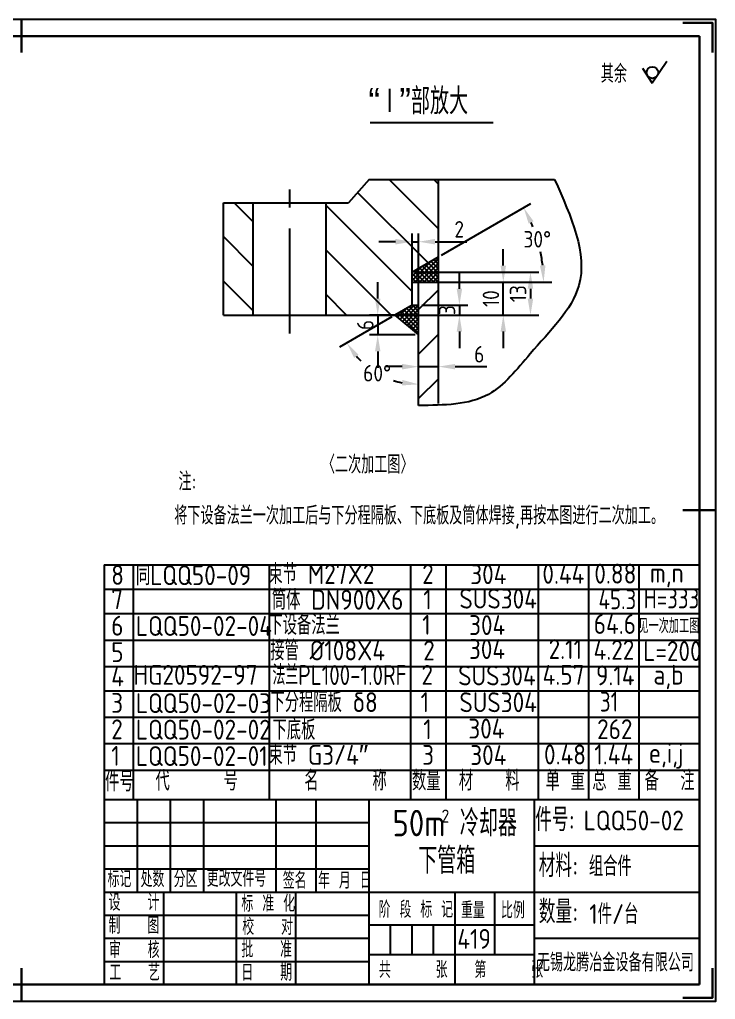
# Paper-space layout '布局1' of a CAD drawing. Extents: x 1187 to 4862, y -125 to 1349.
# Drawn here: x 4021.5 to 4231.9, y 172.5 to 469 of the extents above; entities that cross this region are included whole.
import ezdxf

# ---------------------------------------------------------------- set-up
doc = ezdxf.new("R2010")
doc.units = 0
doc.header["$MEASUREMENT"] = 0
doc.linetypes.add('CENTER', pattern=[50.8, 31.75, -6.35, 6.35, -6.35])
doc.layers.get('DEFPOINTS').update_dxf_attribs({"linetype": 'CONTINUOUS'})
for name, color, linetype in [('一般注释', 5, 'CONTINUOUS'), ('中心线', 1, 'CENTER'), ('可见轮廓线', 7, 'CONTINUOUS'), ('图框_外框线', 7, 'CONTINUOUS'), ('图框_标题栏文字', 6, 'CONTINUOUS'), ('填充剖面线', 3, 'CONTINUOUS'), ('尺寸标注', 5, 'CONTINUOUS'), ('细实线', 2, 'CONTINUOUS')]:
    doc.layers.add(name, color=color, linetype=linetype)
doc.layers.add('图框_内框线', color=5, linetype='CONTINUOUS', lineweight=30)
doc.layers.add('图框_角线', color=5, linetype='CONTINUOUS', lineweight=30)
doc.styles.add('工程字', font='gbenor.shx', dxfattribs={"bigfont": 'gbcbig.shx'})
doc.styles.add('总图名称', font='gbenor.shx', dxfattribs={"height": 8, "bigfont": 'gbcbig.shx'})
doc.dimstyles.new('GB-5', dxfattribs={"dimtxt": 5, "dimasz": 5, "dimexe": 2.5, "dimexo": 1, "dimgap": 1.25, "dimtad": 1, "dimdsep": 46, "dimtxsty": '工程字', "dimcen": 5, "dimadec": 0, "dimazin": 0, "dimtfac": 0.7, "dimtix": 1, "dimtmove": 0, "dimatfit": 3, "dimfxl": 0, "dimtzin": 0, "dimarcsym": 0})
doc.dimstyles.new('GB-5$2', dxfattribs={"dimtxt": 5, "dimasz": 5, "dimexe": 2.5, "dimexo": 1, "dimgap": 1.25, "dimtad": 1, "dimtih": 1, "dimtoh": 1, "dimdsep": 46, "dimtxsty": '工程字', "dimcen": 5, "dimazin": 0, "dimtfac": 0.7, "dimtix": 1, "dimtmove": 0, "dimatfit": 3, "dimfxl": 0, "dimtzin": 0, "dimarcsym": 0})
pattern_1 = [(135, (4339.2586, -14.3524), (-0.6735192, -0.6735192), []), (225, (4339.2586, -14.3524), (0.6735192, -0.6735192), [])]

# ---------------------------------------------------------------- blocks, each defined once
blk = doc.blocks.new('*D144')
at = {"layer": 'DEFPOINTS', "color": 0}
for p in [(4140.19, 392.6), (4140.19, 379.6), (4176.01, 379.6)]:
    blk.add_point(p, dxfattribs=at)
at = {"layer": '尺寸标注', "color": 0, "lineweight": -2}
for p, q in [((4141.19, 392.6), (4178.51, 392.6)), ((4176.01, 387.6), (4176.01, 384.6)), ((4141.19, 379.6), (4178.51, 379.6))]:
    blk.add_line(p, q, dxfattribs=at)
at = {"layer": '尺寸标注', "color": 0}
for points in [[(4175.18, 387.6), (4176.85, 387.6), (4176.01, 392.6)], [(4175.18, 384.6), (4176.85, 384.6), (4176.01, 379.6)]]:
    blk.add_solid(points, dxfattribs=at)
at = {"layer": '尺寸标注', "color": 0, "insert": (4172.26, 386.1), "char_height": 5, "attachment_point": 5, "rotation": 90, "style": '工程字'}
blk.add_mtext('13', dxfattribs=at)
blk = doc.blocks.new('*D143')
at = {"layer": 'DEFPOINTS', "color": 0}
for p in [(4142.19, 389.6), (4167.8, 389.6), (4142.19, 379.6)]:
    blk.add_point(p, dxfattribs=at)
at = {"layer": '尺寸标注', "color": 0, "lineweight": -2}
for p, q in [((4167.8, 394.6), (4167.8, 399.6)), ((4143.19, 389.6), (4170.3, 389.6)), ((4167.8, 379.6), (4167.8, 389.6)), ((4143.19, 379.6), (4170.3, 379.6)), ((4167.8, 374.6), (4167.8, 369.6))]:
    blk.add_line(p, q, dxfattribs=at)
at = {"layer": '尺寸标注', "color": 0}
for points in [[(4166.96, 394.6), (4168.63, 394.6), (4167.8, 389.6)], [(4166.96, 374.6), (4168.63, 374.6), (4167.8, 379.6)]]:
    blk.add_solid(points, dxfattribs=at)
at = {"layer": '尺寸标注', "color": 0, "insert": (4164.05, 384.6), "char_height": 5, "attachment_point": 5, "rotation": 90, "style": '工程字'}
blk.add_mtext('10', dxfattribs=at)
blk = doc.blocks.new('*D142')
at = {"layer": 'DEFPOINTS', "color": 0}
for p in [(4142.19, 382.6), (4142.19, 379.6), (4154.52, 379.6)]:
    blk.add_point(p, dxfattribs=at)
at = {"layer": '尺寸标注', "color": 0, "lineweight": -2}
for p, q in [((4154.52, 387.6), (4154.52, 392.6)), ((4143.19, 382.6), (4157.02, 382.6)), ((4154.52, 382.6), (4154.52, 379.6)), ((4143.19, 379.6), (4157.02, 379.6)), ((4154.52, 374.6), (4154.52, 369.6))]:
    blk.add_line(p, q, dxfattribs=at)
at = {"layer": '尺寸标注', "color": 0}
for points in [[(4153.69, 387.6), (4155.36, 387.6), (4154.52, 382.6)], [(4153.69, 374.6), (4155.36, 374.6), (4154.52, 379.6)]]:
    blk.add_solid(points, dxfattribs=at)
at = {"layer": '尺寸标注', "color": 0, "insert": (4150.77, 381.1), "char_height": 5, "attachment_point": 5, "rotation": 90, "style": '工程字'}
blk.add_mtext('3', dxfattribs=at)
blk = doc.blocks.new('*D141')
at = {"layer": 'DEFPOINTS', "color": 0}
for p in [(4179.3, 397.41), (4148.19, 397.22), (4140.19, 392.6), (4140.19, 389.6), (4148.19, 389.6)]:
    blk.add_point(p, dxfattribs=at)
at = {"layer": '尺寸标注', "color": 0, "lineweight": -2}
for p, q in [((4149.06, 397.72), (4176.12, 413.34)), ((4149.19, 389.6), (4182.48, 389.6))]:
    blk.add_line(p, q, dxfattribs=at)
for start, end in [(21.7869, 23.6283), (6.3717, 11.7963)]:
    blk.add_arc((4135, 389.6), 44.98, start, end, dxfattribs=at)
at = {"layer": '尺寸标注', "color": 0}
for points in [[(4175.47, 407.26), (4176.95, 408.01), (4173.96, 412.09)], [(4180.54, 394.64), (4178.87, 394.55), (4179.98, 389.6)]]:
    blk.add_solid(points, dxfattribs=at)
at = {"layer": '尺寸标注', "color": 0, "insert": (4178.08, 402.55), "char_height": 5, "attachment_point": 5, "style": '工程字'}
blk.add_mtext('30%%D', dxfattribs=at)
blk = doc.blocks.new('*D140')
at = {"layer": 'DEFPOINTS', "color": 0}
for p in [(4142.19, 364), (4142.19, 360.84), (4148.19, 360.84)]:
    blk.add_point(p, dxfattribs=at)
at = {"layer": '尺寸标注', "color": 0, "lineweight": -2}
for p, q in [((4142.19, 361.84), (4142.19, 366.5)), ((4148.19, 361.84), (4148.19, 366.5)), ((4137.19, 364), (4132.19, 364)), ((4142.19, 364), (4148.19, 364)), ((4153.19, 364), (4162.83, 364))]:
    blk.add_line(p, q, dxfattribs=at)
at = {"layer": '尺寸标注', "color": 0}
for points in [[(4137.19, 364.83), (4137.19, 363.17), (4142.19, 364)], [(4153.19, 364.83), (4153.19, 363.17), (4148.19, 364)]]:
    blk.add_solid(points, dxfattribs=at)
at = {"layer": '尺寸标注', "color": 0, "insert": (4160.52, 367.75), "char_height": 5, "attachment_point": 5, "style": '工程字'}
blk.add_mtext('6', dxfattribs=at)
blk = doc.blocks.new('*D139')
at = {"layer": 'DEFPOINTS', "color": 0}
for p in [(4142.19, 389.6), (4140.19, 382.6), (4135, 379.6), (4126.06, 364.52), (4142.19, 352.26)]:
    blk.add_point(p, dxfattribs=at)
at = {"layer": '尺寸标注', "color": 0, "lineweight": -2}
blk.add_line((4134.13, 379.1), (4118.29, 369.95), dxfattribs=at)
for start, end in [(221.4292, 225.9026), (252.2948, 258.5708)]:
    blk.add_arc((4142.19, 383.76), 25.11, start, end, dxfattribs=at)
at = {"layer": '尺寸标注', "color": 0}
for points in [[(4122.69, 366.66), (4124.05, 367.63), (4120.45, 371.2)], [(4137.3, 359.98), (4137.14, 358.32), (4142.19, 358.65)]]:
    blk.add_solid(points, dxfattribs=at)
at = {"layer": '尺寸标注', "color": 0, "insert": (4129.64, 362.01), "char_height": 5, "attachment_point": 5, "style": '工程字'}
blk.add_mtext('60%%d', dxfattribs=at)
blk = doc.blocks.new('*D138')
at = {"layer": 'DEFPOINTS', "color": 0}
for p in [(4140.19, 401.81), (4140.19, 386.03), (4142.19, 386.03)]:
    blk.add_point(p, dxfattribs=at)
at = {"layer": '尺寸标注', "color": 0, "lineweight": -2}
for p, q in [((4140.19, 387.03), (4140.19, 404.31)), ((4142.19, 387.03), (4142.19, 404.31)), ((4135.19, 401.81), (4130.19, 401.81)), ((4140.19, 401.81), (4142.19, 401.81)), ((4147.19, 401.81), (4156.72, 401.81))]:
    blk.add_line(p, q, dxfattribs=at)
at = {"layer": '尺寸标注', "color": 0}
for points in [[(4135.19, 402.65), (4135.19, 400.98), (4140.19, 401.81)], [(4147.19, 402.65), (4147.19, 400.98), (4142.19, 401.81)]]:
    blk.add_solid(points, dxfattribs=at)
at = {"layer": '尺寸标注', "color": 0, "insert": (4154.46, 405.56), "char_height": 5, "attachment_point": 5, "style": '工程字'}
blk.add_mtext('2', dxfattribs=at)
blk = doc.blocks.new('*D137')
at = {"layer": 'DEFPOINTS', "color": 0}
for p in [(4142.19, 379.6), (4129.82, 373.6), (4142.19, 373.6)]:
    blk.add_point(p, dxfattribs=at)
at = {"layer": '尺寸标注', "color": 0, "lineweight": -2}
for p, q in [((4129.82, 384.6), (4129.82, 389.6)), ((4141.19, 379.6), (4127.32, 379.6)), ((4129.82, 379.6), (4129.82, 373.6)), ((4141.19, 373.6), (4127.32, 373.6)), ((4129.82, 368.6), (4129.82, 363.6))]:
    blk.add_line(p, q, dxfattribs=at)
at = {"layer": '尺寸标注', "color": 0}
for points in [[(4128.99, 384.6), (4130.65, 384.6), (4129.82, 379.6)], [(4128.99, 368.6), (4130.65, 368.6), (4129.82, 373.6)]]:
    blk.add_solid(points, dxfattribs=at)
at = {"layer": '尺寸标注', "color": 0, "insert": (4126.07, 376.6), "char_height": 5, "attachment_point": 5, "rotation": 90, "style": '工程字'}
blk.add_mtext('6', dxfattribs=at)

psp = doc.layouts.new('布局1')

# ---------------------------------------------------------------- hatches: boundary and pattern name
at = {"layer": '填充剖面线'}
h = psp.add_hatch(dxfattribs=at)
h.set_pattern_fill('ANSI37', color=256, scale=0.3, angle=90, style=0)
h.set_pattern_definition(pattern_1)
h.paths.add_polyline_path([(4148.194, 389.602), (4148.194, 397.221), (4140.194, 392.602), (4140.194, 389.602)])
h = psp.add_hatch(dxfattribs=at)
h.set_pattern_fill('ANSI37', color=256, scale=0.3, angle=90, style=0)
h.set_pattern_definition(pattern_1)
h.paths.add_polyline_path([(4134.998, 379.602), (4142.194, 373.602), (4142.194, 379.602)])
h.paths.add_polyline_path([(4142.194, 379.602), (4142.194, 382.602), (4140.194, 382.602), (4134.998, 379.602)])

# ---------------------------------------------------------------- linework, layer by layer
at = {"layer": '一般注释'}
for p, q in [((4209.855, 454.319), (4212.854, 449.824)), ((4217.294, 456.303), (4212.854, 449.824)), ((4047.102, 304.002), (4047.102, 232.133)), ((4055.876, 304.002), (4055.876, 233.026)), ((4097.002, 304.002), (4097.002, 233.026)), ((4139.761, 304.002), (4139.761, 233.026)), ((4150.38, 304.002), (4150.38, 233.026)), ((4178.342, 304.002), (4178.342, 233.026)), ((4193.561, 304.002), (4193.561, 233.026)), ((4208.781, 304.002), (4208.781, 233.026))]:
    psp.add_line(p, q, dxfattribs=at)
at = {"layer": '一般注释', "color": 7}
for p, q in [((4047.102, 304.002), (4227.102, 304.002)), ((4047.102, 296.643), (4227.102, 296.643)), ((4047.102, 289.285), (4227.102, 289.285)), ((4047.102, 273.285), (4227.102, 273.285)), ((4047.102, 265.926), (4227.102, 265.926)), ((4047.102, 241.926), (4227.102, 241.926))]:
    psp.add_line(p, q, dxfattribs=at)
at = {"layer": '一般注释'}
psp.add_circle((4212.877, 452.982), 1.758, dxfattribs=at)
at = {"layer": '中心线'}
psp.add_line((4103.194, 374.054), (4103.194, 417.565), dxfattribs=at)
at = {"layer": '可见轮廓线'}
for p, q in [((4127.49, 437.868), (4164.729, 437.868)), ((4127.194, 420.588), (4121.024, 413.602)), ((4127.194, 420.588), (4183.314, 420.588)), ((4148.194, 352.846), (4148.194, 420.588)), ((4083.194, 413.602), (4093.194, 413.602)), ((4083.194, 379.602), (4083.194, 413.602)), ((4092.194, 379.602), (4092.194, 413.602)), ((4093.194, 413.602), (4121.024, 413.602)), ((4114.194, 379.602), (4114.194, 413.602)), ((4140.194, 392.602), (4148.194, 397.221)), ((4140.194, 382.602), (4140.194, 392.602)), ((4140.194, 389.602), (4148.194, 389.602)), ((4142.194, 352.264), (4142.194, 389.602)), ((4140.194, 382.602), (4134.998, 379.602)), ((4140.194, 382.602), (4142.194, 382.602)), ((4083.194, 379.602), (4142.194, 379.602)), ((4134.998, 379.602), (4142.194, 373.602))]:
    psp.add_line(p, q, dxfattribs=at)
at = {"layer": '图框_内框线'}
for p, q in [((4227.102, 464.026), (3837.102, 464.026)), ((4227.102, 177.026), (4227.102, 464.026)), ((3837.102, 177.026), (4227.102, 177.026))]:
    psp.add_line(p, q, dxfattribs=at)
for points in [[(4022.102, 469.026), (4022.102, 459.026)], [(4232.102, 320.526), (4222.102, 320.526)], [(4022.102, 172.026), (4022.102, 182.026)]]:
    psp.add_lwpolyline(points, dxfattribs=at)
at = {"layer": '图框_外框线'}
for p, q in [((4047.102, 233.026), (4047.102, 177.026)), ((4047.102, 233.026), (4227.102, 233.026)), ((4047.102, 233.026), (4227.102, 233.026)), ((4057.102, 233.026), (4057.102, 205.026)), ((4067.102, 205.026), (4067.102, 233.026)), ((4077.102, 233.026), (4077.102, 205.026)), ((4099.102, 205.026), (4099.102, 233.026)), ((4111.102, 233.026), (4111.102, 205.026)), ((4127.102, 233.026), (4127.102, 177.026)), ((4177.102, 233.026), (4177.102, 177.026)), ((4227.102, 177.026), (4227.102, 233.026)), ((4047.102, 226.026), (4127.102, 226.026)), ((4047.102, 219.026), (4127.102, 219.026)), ((4177.102, 219.026), (4227.102, 219.026)), ((4047.102, 212.026), (4127.102, 212.026)), ((4047.102, 205.026), (4177.102, 205.026)), ((4047.102, 205.026), (4227.102, 205.026)), ((4065.102, 177.026), (4065.102, 205.026)), ((4087.102, 177.026), (4087.102, 205.026)), ((4105.102, 177.026), (4105.102, 205.026)), ((4153.102, 205.026), (4153.102, 177.026)), ((4165.102, 205.026), (4165.102, 186.026)), ((4047.102, 198.026), (4127.102, 198.026)), ((4177.102, 195.026), (4127.102, 195.026)), ((4133.602, 195.026), (4133.602, 186.026)), ((4140.102, 195.026), (4140.102, 186.026)), ((4146.602, 195.026), (4146.602, 186.026)), ((4047.102, 191.026), (4127.102, 191.026)), ((4177.102, 191.026), (4227.102, 191.026)), ((4047.102, 184.026), (4127.102, 184.026)), ((4177.102, 186.026), (4127.102, 186.026)), ((4047.102, 177.026), (4227.102, 177.026))]:
    psp.add_line(p, q, dxfattribs=at)
psp.add_lwpolyline([(3812.102, 172.026), (4232.102, 172.026), (4232.102, 469.026), (3812.102, 469.026)], close=True, dxfattribs=at)
at = {"layer": '图框_角线', "flags": 128}
for points in [[(4222.102, 468.026), (4231.102, 468.026), (4231.102, 459.026)], [(4231.102, 182.026), (4231.102, 173.026), (4222.102, 173.026)]]:
    psp.add_lwpolyline(points, dxfattribs=at)
at = {"layer": '填充剖面线'}
for p, q in [((4148.194, 405.709), (4133.315, 420.588)), ((4148.194, 419.179), (4146.785, 420.588)), ((4145.035, 395.397), (4123.747, 416.685)), ((4092.194, 407.827), (4086.42, 413.602)), ((4140.194, 386.768), (4114.194, 412.768)), ((4092.194, 394.357), (4083.194, 403.357)), ((4133.89, 379.602), (4114.194, 399.298)), ((4092.194, 380.887), (4083.194, 389.887)), ((4120.42, 379.602), (4114.194, 385.827)), ((4148.194, 387.28), (4142.194, 381.28)), ((4148.194, 373.81), (4142.194, 367.81)), ((4148.194, 360.339), (4142.194, 354.339))]:
    psp.add_line(p, q, dxfattribs=at)
at = {"layer": '尺寸标注', "color": 7}
for p, q in [((4047.102, 281.285), (4227.102, 281.285)), ((4047.102, 273.285), (4227.102, 273.285)), ((4047.102, 257.926), (4227.102, 257.926)), ((4047.102, 249.926), (4227.102, 249.926))]:
    psp.add_line(p, q, dxfattribs=at)
at = {"layer": '细实线'}
psp.add_spline([(4183.314, 420.588), (4190.626, 388.561), (4175.926, 367.877), (4163.304, 355.617), (4142.194, 352.264)], degree=3, dxfattribs=at)

# ---------------------------------------------------------------- texts
at = {"layer": '一般注释'}
for s, height, style, p in [('其余', 5.5, '工程字', (4197.267, 449.887)), ('“Ⅰ”部放大', 8, '工程字', (4126.982, 440.331)), ('〈二次加工图〉', 5.5, '工程字', (4112.939, 331.644)), ('注:', 5.5, '工程字', (4069.548, 326.514)), ('将下设备法兰一次加工后与下分程隔板、下底板及筒体焊接,再按本图进行二次加工。', 5.5, '工程字', (4068.299, 316.227)), ('8', 6, '工程字', (4049.228, 297.971)), ('同LQQ50-09', 6, '工程字', (4056.682, 297.881)), ('束节 M27X2', 6, '工程字', (4096.767, 298.233)), ('2', 6, '工程字', (4143.262, 298.233)), ('304', 6, '工程字', (4157.798, 298.179)), ('0.44', 6, '工程字', (4179.606, 298.305)), ('0.88', 6, '工程字', (4195.318, 298.357)), ('m,n', 6, '工程字', (4212.13, 298.634)), ('7', 6, '工程字', (4049.228, 290.613)), ('筒体 DN900X6', 6, '工程字', (4097.812, 290.462)), ('1', 6, '工程字', (4143.58, 290.58)), ('SUS304', 6, '工程字', (4154.528, 290.799)), ('6', 6, '工程字', (4049.228, 282.613)), ('LQQ50-02-04', 6, '工程字', (4056.682, 282.523)), ('下设备法兰', 6, '工程字', (4096.767, 282.874)), ('1', 6, '工程字', (4143.262, 282.874)), ('304', 6, '工程字', (4157.443, 282.799)), ('64.6', 6, '工程字', (4195.159, 283.137)), ('接管 %%C108X4', 6, '工程字', (4097.348, 275.12)), ('5', 6, '工程字', (4049.228, 274.613)), ('2', 6, '工程字', (4143.58, 275.106)), ('304', 6, '工程字', (4157.397, 275.54)), ('2.11', 6, '工程字', (4181.5, 275.542)), ('4.22', 6, '工程字', (4195.092, 275.294)), ('L=200', 6, '工程字', (4210.122, 274.928)), ('4', 6, '工程字', (4049.228, 267.254)), ('HG20592-97', 6, '工程字', (4055.939, 267.726)), ('2', 6, '工程字', (4143.04, 267.726)), ('SUS304', 6, '工程字', (4154.149, 267.54)), ('4.57', 6, '工程字', (4179.676, 267.726)), ('9.14', 6, '工程字', (4195.821, 267.585)), ('a,b', 6, '工程字', (4213.198, 267.779)), ('3', 6, '工程字', (4049.228, 259.254)), ('LQQ50-02-03', 6, '工程字', (4056.682, 259.164)), ('下分程隔板 δ8', 6, '工程字', (4097.39, 259.475)), ('1', 6, '工程字', (4142.785, 259.475)), ('SUS304', 6, '工程字', (4154.528, 259.44)), ('2', 6, '工程字', (4049.228, 251.254)), ('LQQ50-02-02', 6, '工程字', (4056.682, 251.164)), ('下底板', 6, '工程字', (4098.001, 251.094)), ('1', 6, '工程字', (4143.58, 251.278)), ('304', 6, '工程字', (4157.212, 251.462)), ('262', 6, '工程字', (4196.169, 251.296)), ('1', 6, '工程字', (4049.228, 243.254)), ('LQQ50-02-01', 6, '工程字', (4056.682, 243.164)), ('束节 G3/4″', 6, '工程字', (4096.767, 243.515)), ('3', 6, '工程字', (4143.262, 243.515)), ('304', 6, '工程字', (4157.798, 243.462)), ('0.48', 6, '工程字', (4180.098, 243.639)), ('1.44', 6, '工程字', (4195.318, 243.639)), ('e,i,j', 6, '工程字', (4211.801, 244.116)), ('件号', 6, '工程字', (4047.357, 235.45)), ('代     号', 6, '工程字', (4062.611, 235.726)), ('名     称', 6, '工程字', (4107.634, 235.726)), ('数量', 6, '工程字', (4140.184, 235.726)), ('材   料', 6, '工程字', (4154.339, 235.726)), ('单 重', 6, '工程字', (4180.584, 235.726)), ('总 重', 6, '工程字', (4194.712, 235.726)), ('备  注', 6, '工程字', (4210.533, 235.726)), ('50m 冷却器', 8, '总图名称', (4134.261, 221.89)), ('2', 4, '工程字', (4149.132, 225.993)), ('LQQ50-02', 6, '工程字', (4192.1, 223.669)), ('下管箱', 8, '总图名称', (4142.049, 210.526)), ('组合件', 6, '工程字', (4193.695, 209.837)), ('1件/台', 6, '工程字', (4193.778, 195.363)), ('419', 6, '工程字', (4153.885, 187.842))]:
    psp.add_text(s, height=height, dxfattribs=dict(at, style=style)).set_placement(p)
at = {"layer": '一般注释', "style": '工程字'}
for s, height, width, p in [('45.3', 6, 0.9, (4196.6, 290.603)), ('H=333', 6, 0.9, (4210.232, 290.863)), ('见一次加工图', 4.5, 0.95, (4208.63, 283.326)), ('法兰PL100-1.0RF', 6, 0.9, (4097.983, 267.678)), ('31', 6, 0.9, (4197.015, 259.62))]:
    psp.add_text(s, height=height, dxfattribs=dict(at, width=width)).set_placement(p)
at = {"layer": '可见轮廓线', "style": '工程字'}
psp.add_text('无锡龙腾冶金设备有限公司', height=5.5, dxfattribs=at).set_placement((4177.936, 180.963))
at = {"layer": '图框_标题栏文字', "style": '工程字'}
for s, height, p in [('件号:', 7, (4177.464, 223.427)), ('材料:', 7, (4178.51, 209.537)), ('标记', 5, (4048.102, 206.465)), ('处数', 5, (4058.102, 206.465)), ('分区', 5, (4068.102, 206.465)), ('更改文件号', 5, (4078.102, 206.613)), ('签名', 5, (4101.102, 206.026)), ('年 月 日', 5, (4111.775, 206.026)), ('设   计', 5, (4048.437, 199.374)), ('标 准 化', 5, (4088.602, 199.026)), ('阶 段 标 记', 5, (4130.074, 197.226)), ('重量', 5, (4154.993, 197.026)), ('比例', 5, (4167.102, 197.026)), ('数量:', 7, (4178.51, 195.537)), ('制   图', 5, (4048.437, 192.374)), ('校   对', 5, (4088.867, 192.026)), ('审   核', 5, (4048.527, 185.009)), ('批   准', 5, (4088.572, 185.174)), ('共     张   第     张', 5, (4130.176, 179.026)), ('工   艺', 5, (4048.642, 178.174)), ('日   期', 5, (4088.572, 178.174))]:
    psp.add_text(s, height=height, dxfattribs=at).set_placement(p)

# ---------------------------------------------------------------- dimensions: what is measured, and where the dimension line sits
at = {"layer": '尺寸标注'}
dim = psp.add_angular_dim_2l(base=(4179.299, 397.413), line1=((4140.194, 389.602), (4148.194, 389.602)), line2=((4140.194, 392.602), (4148.194, 397.221)), text='30%%D', dimstyle='GB-5$2', override={"dimdec": 2, "dimazin": 2}, dxfattribs=at)
dim.commit()
dim.dimension.update_dxf_attribs({"geometry": '*D141', "text_midpoint": (4178.079, 402.548), "dimtype": 162})
for base, p1, p2, angle, picture, middle in [((4140.194, 401.814), (4142.194, 386.035), (4140.194, 386.035), 180, '*D138', (4154.455, 401.814)), ((4154.523, 379.602), (4142.194, 382.602), (4142.194, 379.602), 90, '*D142', (4154.523, 381.102)), ((4142.194, 364), (4148.194, 360.84), (4142.194, 360.84), 180, '*D140', (4160.517, 364))]:
    dim = psp.add_linear_dim(base=base, p1=p1, p2=p2, angle=angle, dimstyle='GB-5', dxfattribs=at)
    dim.commit()
    dim.dimension.update_dxf_attribs({"geometry": picture, "text_midpoint": middle, "dimtype": 160})
for base, p1, p2, picture, middle in [((4167.797, 389.602), (4142.194, 379.602), (4142.194, 389.602), '*D143', (4164.047, 384.602)), ((4176.015, 379.602), (4140.194, 392.602), (4140.194, 379.602), '*D144', (4172.265, 386.102)), ((4129.82, 373.602), (4142.194, 379.602), (4142.194, 373.602), '*D137', (4126.07, 376.602))]:
    dim = psp.add_linear_dim(base=base, p1=p1, p2=p2, angle=90, dimstyle='GB-5', dxfattribs=at)
    dim.commit()
    dim.dimension.update_dxf_attribs({"geometry": picture, "text_midpoint": middle})
dim = psp.add_angular_dim_2l(base=(4126.055, 364.523), line1=((4142.194, 352.264), (4142.194, 389.602)), line2=((4140.194, 382.602), (4134.998, 379.602)), text='60%%d', dimstyle='GB-5$2', override={"dimdec": 2, "dimazin": 2}, dxfattribs=at)
dim.commit()
dim.dimension.update_dxf_attribs({"geometry": '*D139', "text_midpoint": (4129.64, 362.013)})

doc.saveas('drawing.dxf')
